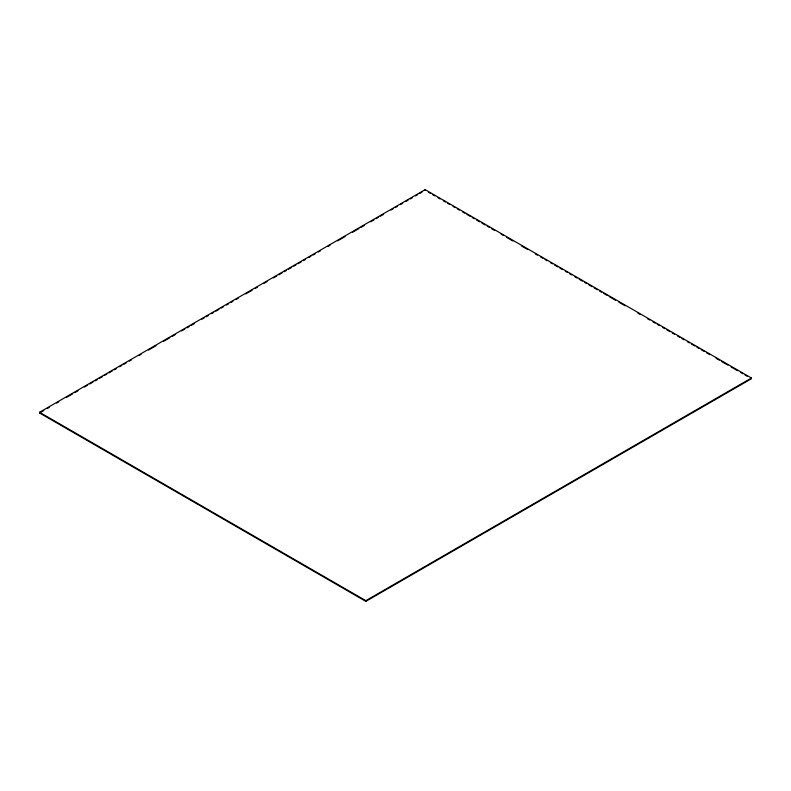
<?xml version="1.0" encoding="UTF-8"?>
<svg xmlns="http://www.w3.org/2000/svg" width="791" height="791" viewBox="0 0 791 791"><rect width="100%" height="100%" fill="white"/><g stroke="black" fill="none" stroke-linecap="round" stroke-linejoin="round"><path stroke-width="1.19" d="M39.55 412.279L425.163 189.652L751.45 378.029L751.45 378.721L365.838 601.348L39.55 412.971L39.55 412.279L365.838 600.666L751.45 378.029M39.55 412.971L43.821 410.499M47.025 408.65L49.161 407.414M56.645 403.103L58.781 401.868M66.256 397.547L72.663 393.849M74.799 392.613L78.002 390.764M84.41 387.066L87.613 385.217M89.759 383.981L92.962 382.132M95.098 380.896L97.234 379.67M99.369 378.434L102.573 376.585M104.709 375.349L106.844 374.113M108.98 372.877L112.184 371.028M114.319 369.802L116.455 368.566M119.659 366.717L121.804 365.482M123.94 364.246L126.076 363.02M129.279 361.161L131.415 359.935M138.89 355.614L141.025 354.378M148.5 350.067L155.985 345.746M163.46 341.425L169.867 337.727M172.003 336.491L175.207 334.642M181.614 330.945L184.827 329.096M186.963 327.86L189.098 326.634M191.234 325.398L194.438 323.549M201.913 319.228L204.048 317.992M206.184 316.766L208.32 315.53M211.523 313.681L213.659 312.445M215.795 311.209L219.008 309.36M221.144 308.124L223.28 306.898M226.483 305.049L228.619 303.813M230.754 302.577L232.89 301.341M236.094 299.492L238.229 298.256M245.704 293.945L252.121 290.248M255.325 288.389L257.461 287.163M263.868 283.455L267.071 281.606M273.478 277.908L276.682 276.059M278.818 274.823L282.031 272.974M284.167 271.738L286.302 270.512M288.438 269.276L291.642 267.427M293.777 266.191L295.913 264.955M298.049 263.729L301.252 261.87M303.388 260.644L305.524 259.408M308.727 257.559L310.863 256.324M313.009 255.088L315.144 253.862M318.348 252.003L320.484 250.777M327.958 246.456L330.094 245.22M337.569 240.909L345.054 236.588M352.529 232.277L358.936 228.569M361.072 227.343L364.275 225.484M370.682 221.787L373.886 219.938M376.022 218.702L378.167 217.476M380.303 216.24L383.506 214.391M390.981 210.07L393.117 208.834M395.253 207.608L397.389 206.372M400.592 204.523L402.728 203.287M405.931 201.438L408.067 200.202M410.213 198.966L412.348 197.74M415.552 195.891L417.688 194.655M419.823 193.419L421.959 192.183M428.376 192.193L430.512 193.429M432.647 194.655L434.793 195.891M437.996 197.75L440.142 198.986M443.346 200.835L445.491 202.071M447.627 203.307L449.772 204.543M452.976 206.392L455.122 207.628M457.257 208.864L459.393 210.099M462.606 211.958L464.742 213.194M466.888 214.42L470.091 216.279M472.237 217.515L474.373 218.751M476.508 219.987L479.722 221.836M481.857 223.072L485.071 224.921M487.207 226.157L489.352 227.393M491.488 228.629L494.701 230.488M501.118 234.185L503.254 235.421M506.467 237.28L512.884 240.988M521.447 245.922L527.864 249.63M535.349 253.951L537.494 255.186M540.698 257.045L542.844 258.281M544.979 259.517L547.115 260.743M550.328 262.602L552.464 263.838M554.61 265.074L557.813 266.923M559.959 268.159L562.094 269.395M565.308 271.244L567.444 272.48M569.589 273.716L571.725 274.952M574.938 276.81L577.074 278.046M579.21 279.272L582.423 281.131M584.559 282.367L586.704 283.603M588.84 284.839L592.054 286.688M594.189 287.924L597.403 289.773M599.538 291.009L601.674 292.245M603.82 293.481L607.023 295.34M609.169 296.576L615.586 300.273M618.799 302.132L625.216 305.84M638.05 313.246L640.196 314.482M647.681 318.803L649.816 320.039M653.03 321.897L655.166 323.133M657.311 324.369L659.447 325.595M662.66 327.454L664.796 328.69M666.932 329.926L670.145 331.775M672.281 333.011L674.426 334.247M677.63 336.096L679.776 337.332M681.911 338.568L684.057 339.804M687.26 341.663L689.406 342.899M691.542 344.125L694.755 345.983M696.891 347.219L699.026 348.455M701.172 349.691L704.376 351.54M706.521 352.776L709.725 354.625M716.152 358.333L719.355 360.192M721.491 361.428L727.918 365.126M731.121 366.984L737.538 370.692M740.752 372.541L742.887 373.777M745.033 375.013L747.169 376.249M425.163 189.652L425.163 190.334M365.838 600.666L365.838 601.348"/></g></svg>
